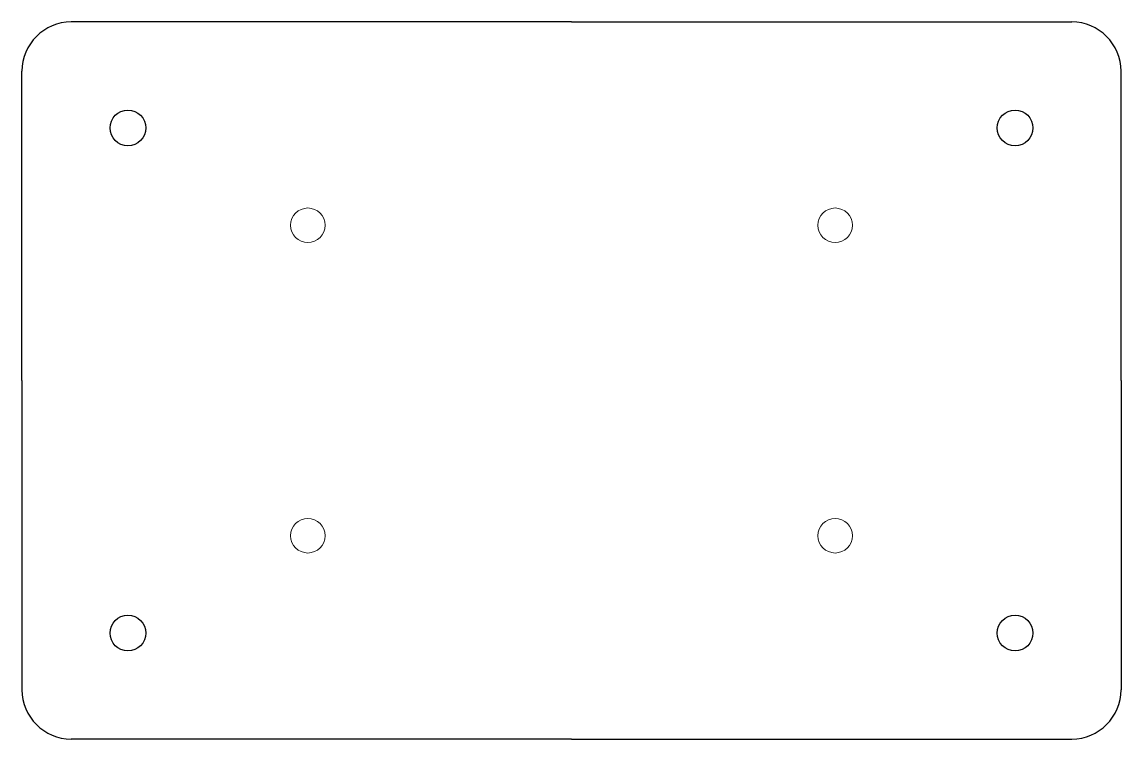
# Model space of a CAD drawing. Header units: centimetres. Extents: x 0.08 to 9, y 0.91 to 6.73.
import ezdxf

# ---------------------------------------------------------------- set-up
doc = ezdxf.new("R2010")
doc.units = ezdxf.units.CM
doc.header["$MEASUREMENT"] = 0
doc.layers.add('corte', color=1, linetype='Continuous', lineweight=0)

msp = doc.modelspace()

# ---------------------------------------------------------------- linework, layer by layer
for p, q in [((4.5416, 6.7323), (0.4817, 6.7323)), ((4.5416, 6.7323), (8.6016, 6.7323)), ((0.0817, 3.8228), (0.0817, 6.3323)), ((9.0016, 3.8228), (9.0016, 6.3323)), ((0.0817, 3.8228), (0.0817, 1.3133)), ((9.0016, 3.8228), (9.0016, 1.3133)), ((4.5416, 0.9133), (0.4817, 0.9133)), ((4.5416, 0.9133), (8.6016, 0.9133))]:
    msp.add_line(p, q)
for centre in [(0.9417, 5.8723), (8.1416, 5.8723), (0.9417, 1.7733), (8.1416, 1.7733)]:
    msp.add_circle(centre, 0.145)
for centre, start, end in [((0.4817, 6.3323), 90, 180), ((8.6016, 6.3323), 0, 90), ((0.4817, 1.3133), 180, 270), ((8.6016, 1.3133), 270, 0)]:
    msp.add_arc(centre, 0.4, start, end)
at = {"layer": 'corte'}
for centre in [(2.4016, 5.0828), (6.6816, 5.0828), (2.4016, 2.5628), (6.6816, 2.5628)]:
    msp.add_circle(centre, 0.14, dxfattribs=at)

doc.saveas('drawing.dxf')
